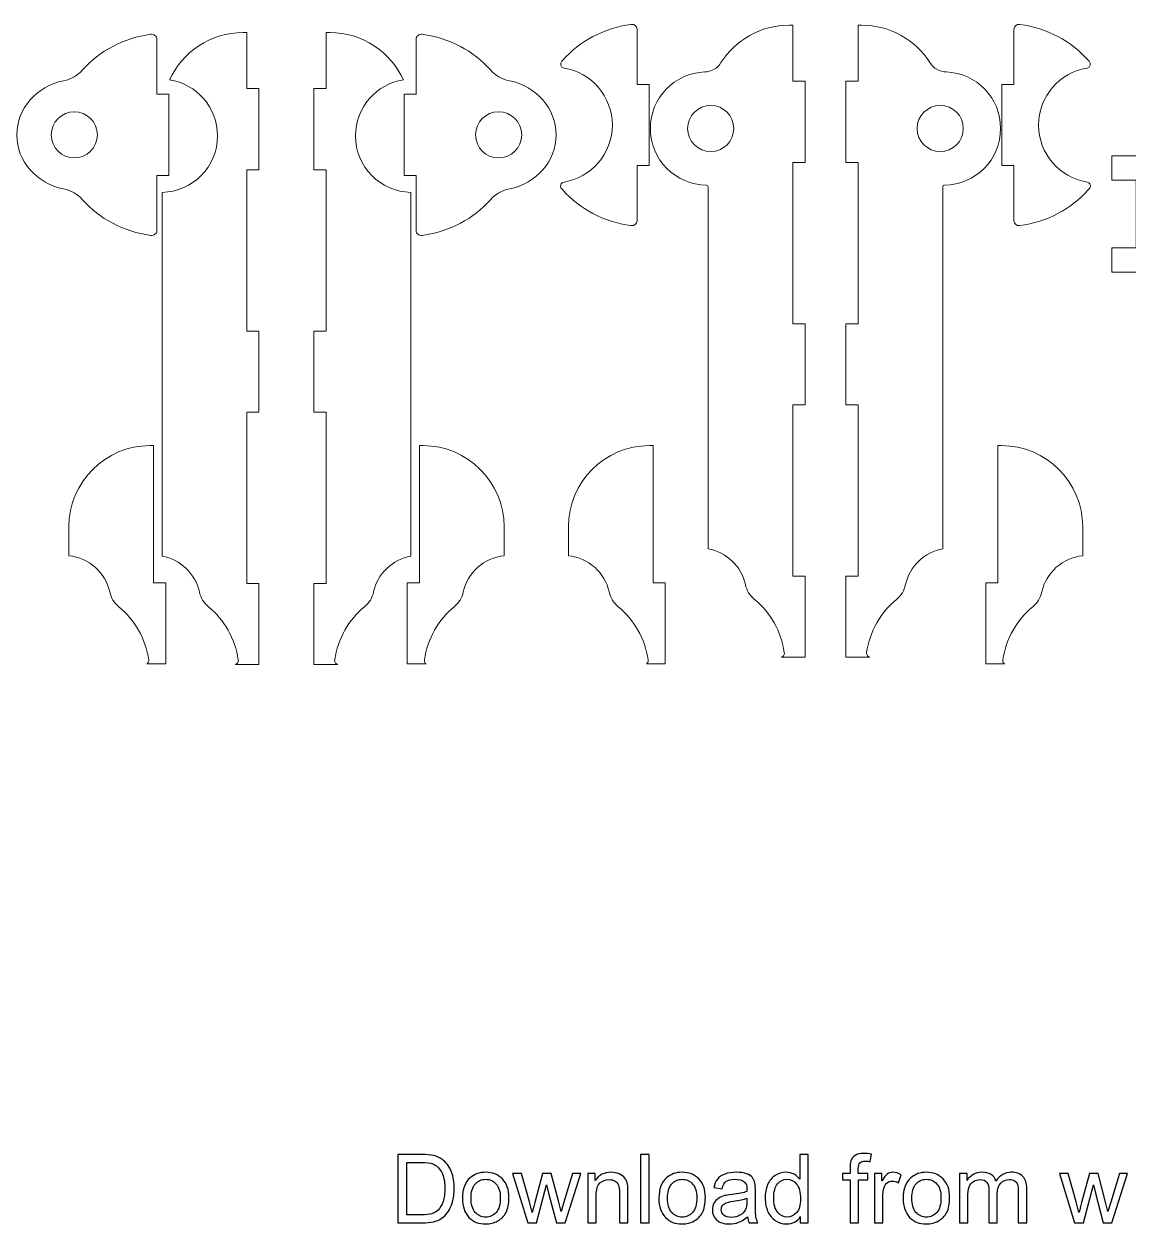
# Model space of a CAD drawing. Header units: inches. Extents: x 37.6 to 85.3, y -40.2 to -18.7.
# Drawn here: x 59.78 to 70.5, y -40.2 to -28.55 of the extents above; entities that cross this region are included whole.
import ezdxf

# ---------------------------------------------------------------- set-up
doc = ezdxf.new("R2010")
doc.units = ezdxf.units.IN
doc.header["$MEASUREMENT"] = 0
doc.layers.add('Layer 1', color=7, linetype='Continuous')

msp = doc.modelspace()

# ---------------------------------------------------------------- linework, layer by layer
at = {"layer": 'Layer 1', "color": 250, "lineweight": 9}
for centre in [(66.443, -29.561), (68.672, -29.561), (60.264, -29.623), (64.384, -29.623)]:
    msp.add_ellipse(centre, major_axis=(0, 0.224), ratio=1, dxfattribs=at)
for points, knots in [([(61.007, -30.599), (60.741, -30.563), (60.507, -30.436), (60.343, -30.252), (60.343, -30.252), (60.294, -30.197), (60.234, -30.163), (60.159, -30.148), (60.159, -30.148), (59.9, -30.094), (59.705, -29.879), (59.705, -29.623), (59.705, -29.623), (59.705, -29.367), (59.9, -29.151), (60.159, -29.097), (60.159, -29.097), (60.234, -29.082), (60.294, -29.048), (60.343, -28.993), (60.343, -28.993), (60.507, -28.809), (60.741, -28.682), (61.007, -28.646), (61.007, -28.646), (61.022, -28.644), (61.036, -28.648), (61.047, -28.657), (61.047, -28.657), (61.059, -28.666), (61.065, -28.679), (61.065, -28.693), (61.065, -28.693), (61.065, -28.693), (61.065, -29.229), (61.065, -29.229), (61.065, -29.229), (61.065, -29.229), (61.183, -29.229), (61.183, -29.229), (61.183, -29.229), (61.183, -29.229), (61.183, -30.016), (61.183, -30.016), (61.183, -30.016), (61.183, -30.016), (61.065, -30.016), (61.065, -30.016), (61.065, -30.016), (61.065, -30.016), (61.065, -30.552), (61.065, -30.552), (61.065, -30.552), (61.065, -30.567), (61.059, -30.579), (61.047, -30.588), (61.047, -30.588), (61.036, -30.598), (61.022, -30.601), (61.007, -30.599)], [0, 0, 0, 0, 0.0625, 0.0625, 0.0625, 0.0625, 0.125, 0.125, 0.125, 0.125, 0.1875, 0.1875, 0.1875, 0.1875, 0.25, 0.25, 0.25, 0.25, 0.3125, 0.3125, 0.3125, 0.3125, 0.375, 0.375, 0.375, 0.375, 0.4375, 0.4375, 0.4375, 0.4375, 0.5, 0.5, 0.5, 0.5, 0.5625, 0.5625, 0.5625, 0.5625, 0.625, 0.625, 0.625, 0.625, 0.6875, 0.6875, 0.6875, 0.6875, 0.75, 0.75, 0.75, 0.75, 0.8125, 0.8125, 0.8125, 0.8125, 0.875, 0.875, 0.875, 0.875, 1, 1, 1, 1]), ([(61.939, -29.173), (61.939, -29.173), (62.057, -29.173), (62.057, -29.173), (62.057, -29.173), (62.057, -29.173), (62.057, -29.961), (62.057, -29.961), (62.057, -29.961), (62.057, -29.961), (61.939, -29.961), (61.939, -29.961), (61.939, -29.961), (61.939, -29.961), (61.939, -31.529), (61.939, -31.529), (61.939, -31.529), (61.939, -31.529), (62.057, -31.529), (62.057, -31.529), (62.057, -31.529), (62.057, -31.529), (62.057, -32.316), (62.057, -32.316), (62.057, -32.316), (62.057, -32.316), (61.939, -32.316), (61.939, -32.316), (61.939, -32.316), (61.939, -32.316), (61.939, -33.977), (61.939, -33.977), (61.939, -33.977), (61.939, -33.977), (62.057, -33.977), (62.057, -33.977), (62.057, -33.977), (62.057, -33.977), (62.057, -34.764), (62.057, -34.764), (62.057, -34.764), (62.057, -34.764), (61.939, -34.764), (61.939, -34.764), (61.939, -34.764), (61.939, -34.764), (61.825, -34.764), (61.825, -34.764), (61.825, -34.764), (61.833, -34.763), (61.841, -34.758), (61.847, -34.751), (61.847, -34.751), (61.855, -34.742), (61.858, -34.731), (61.856, -34.72), (61.856, -34.72), (61.826, -34.512), (61.719, -34.33), (61.566, -34.203), (61.566, -34.203), (61.52, -34.164), (61.491, -34.118), (61.478, -34.06), (61.478, -34.06), (61.439, -33.883), (61.295, -33.745), (61.116, -33.713), (61.116, -33.713), (61.116, -33.713), (61.116, -30.181), (61.116, -30.181), (61.116, -30.181), (61.414, -30.175), (61.654, -29.931), (61.654, -29.632), (61.654, -29.632), (61.654, -29.357), (61.452, -29.129), (61.188, -29.089), (61.188, -29.089), (61.313, -28.818), (61.587, -28.629), (61.904, -28.629), (61.904, -28.629), (61.904, -28.629), (61.939, -28.629), (61.939, -28.629), (61.939, -28.629), (61.939, -28.629), (61.939, -29.173), (61.939, -29.173)], [0, 0, 0, 0, 0.041667, 0.041667, 0.041667, 0.041667, 0.083333, 0.083333, 0.083333, 0.083333, 0.125, 0.125, 0.125, 0.125, 0.166667, 0.166667, 0.166667, 0.166667, 0.208333, 0.208333, 0.208333, 0.208333, 0.25, 0.25, 0.25, 0.25, 0.291667, 0.291667, 0.291667, 0.291667, 0.333333, 0.333333, 0.333333, 0.333333, 0.375, 0.375, 0.375, 0.375, 0.416667, 0.416667, 0.416667, 0.416667, 0.458333, 0.458333, 0.458333, 0.458333, 0.5, 0.5, 0.5, 0.5, 0.541667, 0.541667, 0.541667, 0.541667, 0.583333, 0.583333, 0.583333, 0.583333, 0.625, 0.625, 0.625, 0.625, 0.666667, 0.666667, 0.666667, 0.666667, 0.708333, 0.708333, 0.708333, 0.708333, 0.75, 0.75, 0.75, 0.75, 0.791667, 0.791667, 0.791667, 0.791667, 0.833333, 0.833333, 0.833333, 0.833333, 0.875, 0.875, 0.875, 0.875, 0.916667, 0.916667, 0.916667, 0.916667, 1, 1, 1, 1]), ([(62.709, -29.173), (62.709, -29.173), (62.591, -29.173), (62.591, -29.173), (62.591, -29.173), (62.591, -29.173), (62.591, -29.961), (62.591, -29.961), (62.591, -29.961), (62.591, -29.961), (62.709, -29.961), (62.709, -29.961), (62.709, -29.961), (62.709, -29.961), (62.709, -31.529), (62.709, -31.529), (62.709, -31.529), (62.709, -31.529), (62.591, -31.529), (62.591, -31.529), (62.591, -31.529), (62.591, -31.529), (62.591, -32.316), (62.591, -32.316), (62.591, -32.316), (62.591, -32.316), (62.709, -32.316), (62.709, -32.316), (62.709, -32.316), (62.709, -32.316), (62.709, -33.977), (62.709, -33.977), (62.709, -33.977), (62.709, -33.977), (62.591, -33.977), (62.591, -33.977), (62.591, -33.977), (62.591, -33.977), (62.591, -34.764), (62.591, -34.764), (62.591, -34.764), (62.591, -34.764), (62.709, -34.764), (62.709, -34.764), (62.709, -34.764), (62.709, -34.764), (62.824, -34.764), (62.824, -34.764), (62.824, -34.764), (62.815, -34.763), (62.807, -34.758), (62.801, -34.751), (62.801, -34.751), (62.793, -34.742), (62.79, -34.731), (62.792, -34.72), (62.792, -34.72), (62.822, -34.512), (62.929, -34.33), (63.082, -34.203), (63.082, -34.203), (63.129, -34.164), (63.157, -34.118), (63.17, -34.06), (63.17, -34.06), (63.209, -33.883), (63.353, -33.745), (63.532, -33.713), (63.532, -33.713), (63.532, -33.713), (63.532, -30.181), (63.532, -30.181), (63.532, -30.181), (63.234, -30.175), (62.994, -29.931), (62.994, -29.632), (62.994, -29.632), (62.994, -29.357), (63.196, -29.129), (63.46, -29.089), (63.46, -29.089), (63.335, -28.818), (63.061, -28.629), (62.745, -28.629), (62.745, -28.629), (62.745, -28.629), (62.709, -28.629), (62.709, -28.629), (62.709, -28.629), (62.709, -28.629), (62.709, -29.173), (62.709, -29.173)], [0, 0, 0, 0, 0.041667, 0.041667, 0.041667, 0.041667, 0.083333, 0.083333, 0.083333, 0.083333, 0.125, 0.125, 0.125, 0.125, 0.166667, 0.166667, 0.166667, 0.166667, 0.208333, 0.208333, 0.208333, 0.208333, 0.25, 0.25, 0.25, 0.25, 0.291667, 0.291667, 0.291667, 0.291667, 0.333333, 0.333333, 0.333333, 0.333333, 0.375, 0.375, 0.375, 0.375, 0.416667, 0.416667, 0.416667, 0.416667, 0.458333, 0.458333, 0.458333, 0.458333, 0.5, 0.5, 0.5, 0.5, 0.541667, 0.541667, 0.541667, 0.541667, 0.583333, 0.583333, 0.583333, 0.583333, 0.625, 0.625, 0.625, 0.625, 0.666667, 0.666667, 0.666667, 0.666667, 0.708333, 0.708333, 0.708333, 0.708333, 0.75, 0.75, 0.75, 0.75, 0.791667, 0.791667, 0.791667, 0.791667, 0.833333, 0.833333, 0.833333, 0.833333, 0.875, 0.875, 0.875, 0.875, 0.916667, 0.916667, 0.916667, 0.916667, 1, 1, 1, 1]), ([(63.642, -30.599), (63.908, -30.563), (64.142, -30.436), (64.305, -30.252), (64.305, -30.252), (64.354, -30.197), (64.414, -30.163), (64.489, -30.148), (64.489, -30.148), (64.748, -30.094), (64.943, -29.879), (64.943, -29.623), (64.943, -29.623), (64.943, -29.367), (64.748, -29.151), (64.489, -29.097), (64.489, -29.097), (64.414, -29.082), (64.354, -29.048), (64.305, -28.993), (64.305, -28.993), (64.142, -28.809), (63.908, -28.682), (63.642, -28.646), (63.642, -28.646), (63.626, -28.644), (63.612, -28.648), (63.601, -28.657), (63.601, -28.657), (63.589, -28.666), (63.583, -28.679), (63.583, -28.693), (63.583, -28.693), (63.583, -28.693), (63.583, -29.229), (63.583, -29.229), (63.583, -29.229), (63.583, -29.229), (63.465, -29.229), (63.465, -29.229), (63.465, -29.229), (63.465, -29.229), (63.465, -30.016), (63.465, -30.016), (63.465, -30.016), (63.465, -30.016), (63.583, -30.016), (63.583, -30.016), (63.583, -30.016), (63.583, -30.016), (63.583, -30.552), (63.583, -30.552), (63.583, -30.552), (63.583, -30.567), (63.589, -30.579), (63.601, -30.588), (63.601, -30.588), (63.612, -30.598), (63.626, -30.601), (63.642, -30.599)], [0, 0, 0, 0, 0.0625, 0.0625, 0.0625, 0.0625, 0.125, 0.125, 0.125, 0.125, 0.1875, 0.1875, 0.1875, 0.1875, 0.25, 0.25, 0.25, 0.25, 0.3125, 0.3125, 0.3125, 0.3125, 0.375, 0.375, 0.375, 0.375, 0.4375, 0.4375, 0.4375, 0.4375, 0.5, 0.5, 0.5, 0.5, 0.5625, 0.5625, 0.5625, 0.5625, 0.625, 0.625, 0.625, 0.625, 0.6875, 0.6875, 0.6875, 0.6875, 0.75, 0.75, 0.75, 0.75, 0.8125, 0.8125, 0.8125, 0.8125, 0.875, 0.875, 0.875, 0.875, 1, 1, 1, 1]), ([(65.67, -30.504), (65.404, -30.468), (65.17, -30.341), (65.006, -30.157), (65.006, -30.157), (64.994, -30.144), (64.979, -30.132), (64.988, -30.107), (64.988, -30.107), (64.992, -30.093), (65.004, -30.083), (65.019, -30.081), (65.019, -30.081), (65.285, -30.037), (65.488, -29.806), (65.488, -29.528), (65.488, -29.528), (65.488, -29.249), (65.285, -29.018), (65.019, -28.975), (65.019, -28.975), (64.987, -28.969), (64.975, -28.931), (64.997, -28.908), (64.997, -28.908), (65, -28.905), (65.003, -28.901), (65.006, -28.898), (65.006, -28.898), (65.17, -28.714), (65.404, -28.587), (65.67, -28.551), (65.67, -28.551), (65.7, -28.547), (65.729, -28.568), (65.729, -28.598), (65.729, -28.598), (65.729, -28.598), (65.729, -29.134), (65.729, -29.134), (65.729, -29.134), (65.729, -29.134), (65.847, -29.134), (65.847, -29.134), (65.847, -29.134), (65.847, -29.134), (65.847, -29.921), (65.847, -29.921), (65.847, -29.921), (65.847, -29.921), (65.729, -29.921), (65.729, -29.921), (65.729, -29.921), (65.729, -29.921), (65.729, -30.457), (65.729, -30.457), (65.729, -30.457), (65.729, -30.487), (65.7, -30.508), (65.67, -30.504)], [0, 0, 0, 0, 0.0625, 0.0625, 0.0625, 0.0625, 0.125, 0.125, 0.125, 0.125, 0.1875, 0.1875, 0.1875, 0.1875, 0.25, 0.25, 0.25, 0.25, 0.3125, 0.3125, 0.3125, 0.3125, 0.375, 0.375, 0.375, 0.375, 0.4375, 0.4375, 0.4375, 0.4375, 0.5, 0.5, 0.5, 0.5, 0.5625, 0.5625, 0.5625, 0.5625, 0.625, 0.625, 0.625, 0.625, 0.6875, 0.6875, 0.6875, 0.6875, 0.75, 0.75, 0.75, 0.75, 0.8125, 0.8125, 0.8125, 0.8125, 0.875, 0.875, 0.875, 0.875, 1, 1, 1, 1]), ([(67.241, -29.103), (67.241, -29.103), (67.359, -29.103), (67.359, -29.103), (67.359, -29.103), (67.359, -29.103), (67.359, -29.89), (67.359, -29.89), (67.359, -29.89), (67.359, -29.89), (67.241, -29.89), (67.241, -29.89), (67.241, -29.89), (67.241, -29.89), (67.241, -31.458), (67.241, -31.458), (67.241, -31.458), (67.241, -31.458), (67.359, -31.458), (67.359, -31.458), (67.359, -31.458), (67.359, -31.458), (67.359, -32.245), (67.359, -32.245), (67.359, -32.245), (67.359, -32.245), (67.241, -32.245), (67.241, -32.245), (67.241, -32.245), (67.241, -32.245), (67.241, -33.906), (67.241, -33.906), (67.241, -33.906), (67.241, -33.906), (67.359, -33.906), (67.359, -33.906), (67.359, -33.906), (67.359, -33.906), (67.359, -34.694), (67.359, -34.694), (67.359, -34.694), (67.359, -34.694), (67.241, -34.694), (67.241, -34.694), (67.241, -34.694), (67.241, -34.694), (67.127, -34.694), (67.127, -34.694), (67.127, -34.694), (67.135, -34.692), (67.143, -34.687), (67.149, -34.68), (67.149, -34.68), (67.157, -34.671), (67.16, -34.661), (67.158, -34.649), (67.158, -34.649), (67.128, -34.442), (67.022, -34.259), (66.868, -34.132), (66.868, -34.132), (66.822, -34.094), (66.793, -34.047), (66.78, -33.989), (66.78, -33.989), (66.741, -33.812), (66.597, -33.674), (66.418, -33.642), (66.418, -33.642), (66.418, -33.642), (66.418, -30.126), (66.418, -30.126), (66.418, -30.126), (66.418, -30.117), (66.411, -30.11), (66.403, -30.11), (66.403, -30.11), (66.101, -30.108), (65.857, -29.863), (65.857, -29.561), (65.857, -29.561), (65.857, -29.264), (66.092, -29.023), (66.385, -29.012), (66.385, -29.012), (66.451, -29.009), (66.507, -28.977), (66.543, -28.922), (66.543, -28.922), (66.683, -28.703), (66.928, -28.558), (67.206, -28.558), (67.206, -28.558), (67.206, -28.558), (67.241, -28.558), (67.241, -28.558), (67.241, -28.558), (67.241, -28.558), (67.241, -29.103), (67.241, -29.103)], [0, 0, 0, 0, 0.038462, 0.038462, 0.038462, 0.038462, 0.076923, 0.076923, 0.076923, 0.076923, 0.115385, 0.115385, 0.115385, 0.115385, 0.153846, 0.153846, 0.153846, 0.153846, 0.192308, 0.192308, 0.192308, 0.192308, 0.230769, 0.230769, 0.230769, 0.230769, 0.269231, 0.269231, 0.269231, 0.269231, 0.307692, 0.307692, 0.307692, 0.307692, 0.346154, 0.346154, 0.346154, 0.346154, 0.384615, 0.384615, 0.384615, 0.384615, 0.423077, 0.423077, 0.423077, 0.423077, 0.461538, 0.461538, 0.461538, 0.461538, 0.5, 0.5, 0.5, 0.5, 0.538462, 0.538462, 0.538462, 0.538462, 0.576923, 0.576923, 0.576923, 0.576923, 0.615385, 0.615385, 0.615385, 0.615385, 0.653846, 0.653846, 0.653846, 0.653846, 0.692308, 0.692308, 0.692308, 0.692308, 0.730769, 0.730769, 0.730769, 0.730769, 0.769231, 0.769231, 0.769231, 0.769231, 0.807692, 0.807692, 0.807692, 0.807692, 0.846154, 0.846154, 0.846154, 0.846154, 0.884615, 0.884615, 0.884615, 0.884615, 0.923077, 0.923077, 0.923077, 0.923077, 1, 1, 1, 1]), ([(67.874, -29.103), (67.874, -29.103), (67.756, -29.103), (67.756, -29.103), (67.756, -29.103), (67.756, -29.103), (67.756, -29.89), (67.756, -29.89), (67.756, -29.89), (67.756, -29.89), (67.874, -29.89), (67.874, -29.89), (67.874, -29.89), (67.874, -29.89), (67.874, -31.458), (67.874, -31.458), (67.874, -31.458), (67.874, -31.458), (67.756, -31.458), (67.756, -31.458), (67.756, -31.458), (67.756, -31.458), (67.756, -32.245), (67.756, -32.245), (67.756, -32.245), (67.756, -32.245), (67.874, -32.245), (67.874, -32.245), (67.874, -32.245), (67.874, -32.245), (67.874, -33.906), (67.874, -33.906), (67.874, -33.906), (67.874, -33.906), (67.756, -33.906), (67.756, -33.906), (67.756, -33.906), (67.756, -33.906), (67.756, -34.694), (67.756, -34.694), (67.756, -34.694), (67.756, -34.694), (67.874, -34.694), (67.874, -34.694), (67.874, -34.694), (67.874, -34.694), (67.989, -34.694), (67.989, -34.694), (67.989, -34.694), (67.98, -34.692), (67.972, -34.687), (67.966, -34.68), (67.966, -34.68), (67.959, -34.671), (67.955, -34.661), (67.957, -34.649), (67.957, -34.649), (67.987, -34.442), (68.094, -34.259), (68.248, -34.132), (68.248, -34.132), (68.294, -34.094), (68.322, -34.047), (68.335, -33.989), (68.335, -33.989), (68.374, -33.812), (68.518, -33.674), (68.697, -33.642), (68.697, -33.642), (68.697, -33.642), (68.697, -30.126), (68.697, -30.126), (68.697, -30.126), (68.697, -30.117), (68.704, -30.11), (68.713, -30.11), (68.713, -30.11), (69.014, -30.108), (69.258, -29.863), (69.258, -29.561), (69.258, -29.561), (69.258, -29.264), (69.024, -29.023), (68.73, -29.012), (68.73, -29.012), (68.664, -29.009), (68.608, -28.977), (68.572, -28.922), (68.572, -28.922), (68.432, -28.703), (68.187, -28.558), (67.91, -28.558), (67.91, -28.558), (67.91, -28.558), (67.874, -28.558), (67.874, -28.558), (67.874, -28.558), (67.874, -28.558), (67.874, -29.103), (67.874, -29.103)], [0, 0, 0, 0, 0.038462, 0.038462, 0.038462, 0.038462, 0.076923, 0.076923, 0.076923, 0.076923, 0.115385, 0.115385, 0.115385, 0.115385, 0.153846, 0.153846, 0.153846, 0.153846, 0.192308, 0.192308, 0.192308, 0.192308, 0.230769, 0.230769, 0.230769, 0.230769, 0.269231, 0.269231, 0.269231, 0.269231, 0.307692, 0.307692, 0.307692, 0.307692, 0.346154, 0.346154, 0.346154, 0.346154, 0.384615, 0.384615, 0.384615, 0.384615, 0.423077, 0.423077, 0.423077, 0.423077, 0.461538, 0.461538, 0.461538, 0.461538, 0.5, 0.5, 0.5, 0.5, 0.538462, 0.538462, 0.538462, 0.538462, 0.576923, 0.576923, 0.576923, 0.576923, 0.615385, 0.615385, 0.615385, 0.615385, 0.653846, 0.653846, 0.653846, 0.653846, 0.692308, 0.692308, 0.692308, 0.692308, 0.730769, 0.730769, 0.730769, 0.730769, 0.769231, 0.769231, 0.769231, 0.769231, 0.807692, 0.807692, 0.807692, 0.807692, 0.846154, 0.846154, 0.846154, 0.846154, 0.884615, 0.884615, 0.884615, 0.884615, 0.923077, 0.923077, 0.923077, 0.923077, 1, 1, 1, 1]), ([(69.445, -30.504), (69.711, -30.468), (69.945, -30.341), (70.109, -30.157), (70.109, -30.157), (70.121, -30.144), (70.136, -30.132), (70.128, -30.107), (70.128, -30.107), (70.123, -30.093), (70.112, -30.083), (70.097, -30.081), (70.097, -30.081), (69.83, -30.037), (69.627, -29.806), (69.627, -29.528), (69.627, -29.528), (69.627, -29.249), (69.83, -29.018), (70.097, -28.975), (70.097, -28.975), (70.128, -28.969), (70.141, -28.931), (70.119, -28.908), (70.119, -28.908), (70.115, -28.905), (70.112, -28.901), (70.109, -28.898), (70.109, -28.898), (69.945, -28.714), (69.711, -28.587), (69.445, -28.551), (69.445, -28.551), (69.415, -28.547), (69.387, -28.568), (69.387, -28.598), (69.387, -28.598), (69.387, -28.598), (69.387, -29.134), (69.387, -29.134), (69.387, -29.134), (69.387, -29.134), (69.269, -29.134), (69.269, -29.134), (69.269, -29.134), (69.269, -29.134), (69.269, -29.921), (69.269, -29.921), (69.269, -29.921), (69.269, -29.921), (69.387, -29.921), (69.387, -29.921), (69.387, -29.921), (69.387, -29.921), (69.387, -30.457), (69.387, -30.457), (69.387, -30.457), (69.387, -30.487), (69.415, -30.508), (69.445, -30.504)], [0, 0, 0, 0, 0.0625, 0.0625, 0.0625, 0.0625, 0.125, 0.125, 0.125, 0.125, 0.1875, 0.1875, 0.1875, 0.1875, 0.25, 0.25, 0.25, 0.25, 0.3125, 0.3125, 0.3125, 0.3125, 0.375, 0.375, 0.375, 0.375, 0.4375, 0.4375, 0.4375, 0.4375, 0.5, 0.5, 0.5, 0.5, 0.5625, 0.5625, 0.5625, 0.5625, 0.625, 0.625, 0.625, 0.625, 0.6875, 0.6875, 0.6875, 0.6875, 0.75, 0.75, 0.75, 0.75, 0.8125, 0.8125, 0.8125, 0.8125, 0.875, 0.875, 0.875, 0.875, 1, 1, 1, 1]), ([(70.337, -30.955), (70.337, -30.955), (71.027, -30.955), (71.027, -30.955), (71.027, -30.955), (71.338, -30.955), (71.593, -30.701), (71.593, -30.39), (71.593, -30.39), (71.593, -30.39), (71.593, -30.39), (71.593, -30.39), (71.593, -30.39), (71.593, -30.079), (71.338, -29.825), (71.027, -29.825), (71.027, -29.825), (71.027, -29.825), (70.337, -29.825), (70.337, -29.825), (70.337, -29.825), (70.337, -29.825), (70.337, -30.061), (70.337, -30.061), (70.337, -30.061), (70.337, -30.061), (70.574, -30.061), (70.574, -30.061), (70.574, -30.061), (70.574, -30.061), (70.574, -30.719), (70.574, -30.719), (70.574, -30.719), (70.574, -30.719), (70.337, -30.719), (70.337, -30.719), (70.337, -30.719), (70.337, -30.719), (70.337, -30.955), (70.337, -30.955)], [0, 0, 0, 0, 0.090909, 0.090909, 0.090909, 0.090909, 0.181818, 0.181818, 0.181818, 0.181818, 0.272727, 0.272727, 0.272727, 0.272727, 0.363636, 0.363636, 0.363636, 0.363636, 0.454545, 0.454545, 0.454545, 0.454545, 0.545455, 0.545455, 0.545455, 0.545455, 0.636364, 0.636364, 0.636364, 0.636364, 0.727273, 0.727273, 0.727273, 0.727273, 0.818182, 0.818182, 0.818182, 0.818182, 1, 1, 1, 1]), ([(61.034, -33.971), (61.034, -33.971), (61.152, -33.971), (61.152, -33.971), (61.152, -33.971), (61.152, -33.971), (61.152, -34.758), (61.152, -34.758), (61.152, -34.758), (61.152, -34.758), (61.034, -34.758), (61.034, -34.758), (61.034, -34.758), (61.034, -34.758), (60.969, -34.758), (60.969, -34.758), (60.969, -34.758), (60.972, -34.756), (60.974, -34.754), (60.976, -34.751), (60.976, -34.751), (60.984, -34.742), (60.987, -34.731), (60.986, -34.72), (60.986, -34.72), (60.956, -34.513), (60.849, -34.33), (60.695, -34.203), (60.695, -34.203), (60.649, -34.165), (60.621, -34.118), (60.608, -34.06), (60.608, -34.06), (60.566, -33.872), (60.406, -33.727), (60.211, -33.709), (60.211, -33.709), (60.211, -33.709), (60.211, -33.426), (60.211, -33.426), (60.211, -33.426), (60.211, -32.993), (60.565, -32.639), (60.998, -32.639), (60.998, -32.639), (60.998, -32.639), (61.034, -32.639), (61.034, -32.639), (61.034, -32.639), (61.034, -32.639), (61.034, -33.971), (61.034, -33.971)], [0, 0, 0, 0, 0.071429, 0.071429, 0.071429, 0.071429, 0.142857, 0.142857, 0.142857, 0.142857, 0.214286, 0.214286, 0.214286, 0.214286, 0.285714, 0.285714, 0.285714, 0.285714, 0.357143, 0.357143, 0.357143, 0.357143, 0.428571, 0.428571, 0.428571, 0.428571, 0.5, 0.5, 0.5, 0.5, 0.571429, 0.571429, 0.571429, 0.571429, 0.642857, 0.642857, 0.642857, 0.642857, 0.714286, 0.714286, 0.714286, 0.714286, 0.785714, 0.785714, 0.785714, 0.785714, 0.857143, 0.857143, 0.857143, 0.857143, 1, 1, 1, 1]), ([(63.614, -33.971), (63.614, -33.971), (63.496, -33.971), (63.496, -33.971), (63.496, -33.971), (63.496, -33.971), (63.496, -34.758), (63.496, -34.758), (63.496, -34.758), (63.496, -34.758), (63.614, -34.758), (63.614, -34.758), (63.614, -34.758), (63.614, -34.758), (63.679, -34.758), (63.679, -34.758), (63.679, -34.758), (63.676, -34.756), (63.674, -34.754), (63.672, -34.751), (63.672, -34.751), (63.664, -34.742), (63.661, -34.731), (63.663, -34.72), (63.663, -34.72), (63.693, -34.513), (63.799, -34.33), (63.953, -34.203), (63.953, -34.203), (63.999, -34.165), (64.028, -34.118), (64.041, -34.06), (64.041, -34.06), (64.082, -33.872), (64.242, -33.727), (64.437, -33.709), (64.437, -33.709), (64.437, -33.709), (64.437, -33.426), (64.437, -33.426), (64.437, -33.426), (64.437, -32.993), (64.083, -32.639), (63.65, -32.639), (63.65, -32.639), (63.65, -32.639), (63.614, -32.639), (63.614, -32.639), (63.614, -32.639), (63.614, -32.639), (63.614, -33.971), (63.614, -33.971)], [0, 0, 0, 0, 0.071429, 0.071429, 0.071429, 0.071429, 0.142857, 0.142857, 0.142857, 0.142857, 0.214286, 0.214286, 0.214286, 0.214286, 0.285714, 0.285714, 0.285714, 0.285714, 0.357143, 0.357143, 0.357143, 0.357143, 0.428571, 0.428571, 0.428571, 0.428571, 0.5, 0.5, 0.5, 0.5, 0.571429, 0.571429, 0.571429, 0.571429, 0.642857, 0.642857, 0.642857, 0.642857, 0.714286, 0.714286, 0.714286, 0.714286, 0.785714, 0.785714, 0.785714, 0.785714, 0.857143, 0.857143, 0.857143, 0.857143, 1, 1, 1, 1]), ([(65.884, -33.971), (65.884, -33.971), (66.002, -33.971), (66.002, -33.971), (66.002, -33.971), (66.002, -33.971), (66.002, -34.758), (66.002, -34.758), (66.002, -34.758), (66.002, -34.758), (65.884, -34.758), (65.884, -34.758), (65.884, -34.758), (65.884, -34.758), (65.819, -34.758), (65.819, -34.758), (65.819, -34.758), (65.822, -34.756), (65.824, -34.754), (65.826, -34.751), (65.826, -34.751), (65.834, -34.742), (65.837, -34.731), (65.836, -34.72), (65.836, -34.72), (65.806, -34.513), (65.699, -34.33), (65.545, -34.203), (65.545, -34.203), (65.499, -34.165), (65.471, -34.118), (65.458, -34.06), (65.458, -34.06), (65.416, -33.872), (65.256, -33.727), (65.061, -33.709), (65.061, -33.709), (65.061, -33.709), (65.061, -33.426), (65.061, -33.426), (65.061, -33.426), (65.061, -32.993), (65.415, -32.639), (65.848, -32.639), (65.848, -32.639), (65.848, -32.639), (65.884, -32.639), (65.884, -32.639), (65.884, -32.639), (65.884, -32.639), (65.884, -33.971), (65.884, -33.971)], [0, 0, 0, 0, 0.071429, 0.071429, 0.071429, 0.071429, 0.142857, 0.142857, 0.142857, 0.142857, 0.214286, 0.214286, 0.214286, 0.214286, 0.285714, 0.285714, 0.285714, 0.285714, 0.357143, 0.357143, 0.357143, 0.357143, 0.428571, 0.428571, 0.428571, 0.428571, 0.5, 0.5, 0.5, 0.5, 0.571429, 0.571429, 0.571429, 0.571429, 0.642857, 0.642857, 0.642857, 0.642857, 0.714286, 0.714286, 0.714286, 0.714286, 0.785714, 0.785714, 0.785714, 0.785714, 0.857143, 0.857143, 0.857143, 0.857143, 1, 1, 1, 1]), ([(69.232, -33.971), (69.232, -33.971), (69.114, -33.971), (69.114, -33.971), (69.114, -33.971), (69.114, -33.971), (69.114, -34.758), (69.114, -34.758), (69.114, -34.758), (69.114, -34.758), (69.232, -34.758), (69.232, -34.758), (69.232, -34.758), (69.232, -34.758), (69.296, -34.758), (69.296, -34.758), (69.296, -34.758), (69.294, -34.756), (69.291, -34.754), (69.289, -34.751), (69.289, -34.751), (69.281, -34.742), (69.278, -34.731), (69.28, -34.72), (69.28, -34.72), (69.31, -34.513), (69.417, -34.33), (69.57, -34.203), (69.57, -34.203), (69.617, -34.165), (69.645, -34.118), (69.658, -34.06), (69.658, -34.06), (69.7, -33.872), (69.86, -33.727), (70.055, -33.709), (70.055, -33.709), (70.055, -33.709), (70.055, -33.426), (70.055, -33.426), (70.055, -33.426), (70.055, -32.993), (69.7, -32.639), (69.267, -32.639), (69.267, -32.639), (69.267, -32.639), (69.232, -32.639), (69.232, -32.639), (69.232, -32.639), (69.232, -32.639), (69.232, -33.971), (69.232, -33.971)], [0, 0, 0, 0, 0.071429, 0.071429, 0.071429, 0.071429, 0.142857, 0.142857, 0.142857, 0.142857, 0.214286, 0.214286, 0.214286, 0.214286, 0.285714, 0.285714, 0.285714, 0.285714, 0.357143, 0.357143, 0.357143, 0.357143, 0.428571, 0.428571, 0.428571, 0.428571, 0.5, 0.5, 0.5, 0.5, 0.571429, 0.571429, 0.571429, 0.571429, 0.642857, 0.642857, 0.642857, 0.642857, 0.714286, 0.714286, 0.714286, 0.714286, 0.785714, 0.785714, 0.785714, 0.785714, 0.857143, 0.857143, 0.857143, 0.857143, 1, 1, 1, 1])]:
    msp.add_open_spline(points, degree=3, knots=knots, dxfattribs=at)
at = {"layer": 'Layer 1', "color": 250}
for points, knots in [([(63.404, -40.185), (63.404, -40.185), (63.404, -39.521), (63.404, -39.521), (63.404, -39.521), (63.404, -39.521), (63.633, -39.521), (63.633, -39.521), (63.633, -39.521), (63.684, -39.521), (63.724, -39.524), (63.751, -39.53), (63.751, -39.53), (63.789, -39.539), (63.821, -39.555), (63.848, -39.578), (63.848, -39.578), (63.883, -39.608), (63.909, -39.645), (63.927, -39.691), (63.927, -39.691), (63.944, -39.737), (63.953, -39.79), (63.953, -39.849), (63.953, -39.849), (63.953, -39.9), (63.947, -39.944), (63.935, -39.983), (63.935, -39.983), (63.923, -40.022), (63.908, -40.055), (63.89, -40.08), (63.89, -40.08), (63.871, -40.106), (63.851, -40.126), (63.829, -40.14), (63.829, -40.14), (63.808, -40.155), (63.781, -40.166), (63.75, -40.174), (63.75, -40.174), (63.719, -40.181), (63.684, -40.185), (63.643, -40.185), (63.643, -40.185), (63.643, -40.185), (63.404, -40.185), (63.404, -40.185)], [0, 0, 0, 0, 0.076923, 0.076923, 0.076923, 0.076923, 0.153846, 0.153846, 0.153846, 0.153846, 0.230769, 0.230769, 0.230769, 0.230769, 0.307692, 0.307692, 0.307692, 0.307692, 0.384615, 0.384615, 0.384615, 0.384615, 0.461538, 0.461538, 0.461538, 0.461538, 0.538462, 0.538462, 0.538462, 0.538462, 0.615385, 0.615385, 0.615385, 0.615385, 0.692308, 0.692308, 0.692308, 0.692308, 0.769231, 0.769231, 0.769231, 0.769231, 0.846154, 0.846154, 0.846154, 0.846154, 1, 1, 1, 1]), ([(63.492, -40.107), (63.492, -40.107), (63.633, -40.107), (63.633, -40.107), (63.633, -40.107), (63.677, -40.107), (63.712, -40.103), (63.736, -40.095), (63.736, -40.095), (63.761, -40.087), (63.781, -40.075), (63.796, -40.06), (63.796, -40.06), (63.817, -40.04), (63.833, -40.011), (63.844, -39.976), (63.844, -39.976), (63.856, -39.941), (63.862, -39.898), (63.862, -39.848), (63.862, -39.848), (63.862, -39.778), (63.85, -39.725), (63.828, -39.688), (63.828, -39.688), (63.805, -39.65), (63.777, -39.625), (63.745, -39.612), (63.745, -39.612), (63.721, -39.603), (63.683, -39.599), (63.631, -39.599), (63.631, -39.599), (63.631, -39.599), (63.492, -39.599), (63.492, -39.599), (63.492, -39.599), (63.492, -39.599), (63.492, -40.107), (63.492, -40.107)], [0, 0, 0, 0, 0.090909, 0.090909, 0.090909, 0.090909, 0.181818, 0.181818, 0.181818, 0.181818, 0.272727, 0.272727, 0.272727, 0.272727, 0.363636, 0.363636, 0.363636, 0.363636, 0.454545, 0.454545, 0.454545, 0.454545, 0.545455, 0.545455, 0.545455, 0.545455, 0.636364, 0.636364, 0.636364, 0.636364, 0.727273, 0.727273, 0.727273, 0.727273, 0.818182, 0.818182, 0.818182, 0.818182, 1, 1, 1, 1]), ([(65.763, -40.185), (65.763, -40.185), (65.763, -39.521), (65.763, -39.521), (65.763, -39.521), (65.763, -39.521), (65.845, -39.521), (65.845, -39.521), (65.845, -39.521), (65.845, -39.521), (65.845, -40.185), (65.845, -40.185), (65.845, -40.185), (65.845, -40.185), (65.763, -40.185), (65.763, -40.185)], [0, 0, 0, 0, 0.2, 0.2, 0.2, 0.2, 0.4, 0.4, 0.4, 0.4, 0.6, 0.6, 0.6, 0.6, 1, 1, 1, 1]), ([(67.313, -40.185), (67.313, -40.185), (67.313, -40.124), (67.313, -40.124), (67.313, -40.124), (67.283, -40.171), (67.238, -40.195), (67.179, -40.195), (67.179, -40.195), (67.141, -40.195), (67.105, -40.185), (67.073, -40.164), (67.073, -40.164), (67.041, -40.142), (67.016, -40.113), (66.998, -40.075), (66.998, -40.075), (66.981, -40.037), (66.972, -39.994), (66.972, -39.945), (66.972, -39.945), (66.972, -39.897), (66.98, -39.853), (66.996, -39.814), (66.996, -39.814), (67.012, -39.775), (67.036, -39.745), (67.068, -39.725), (67.068, -39.725), (67.1, -39.704), (67.136, -39.693), (67.175, -39.693), (67.175, -39.693), (67.204, -39.693), (67.23, -39.7), (67.253, -39.712), (67.253, -39.712), (67.275, -39.724), (67.294, -39.74), (67.308, -39.76), (67.308, -39.76), (67.308, -39.76), (67.308, -39.521), (67.308, -39.521), (67.308, -39.521), (67.308, -39.521), (67.389, -39.521), (67.389, -39.521), (67.389, -39.521), (67.389, -39.521), (67.389, -40.185), (67.389, -40.185), (67.389, -40.185), (67.389, -40.185), (67.313, -40.185), (67.313, -40.185)], [0, 0, 0, 0, 0.066667, 0.066667, 0.066667, 0.066667, 0.133333, 0.133333, 0.133333, 0.133333, 0.2, 0.2, 0.2, 0.2, 0.266667, 0.266667, 0.266667, 0.266667, 0.333333, 0.333333, 0.333333, 0.333333, 0.4, 0.4, 0.4, 0.4, 0.466667, 0.466667, 0.466667, 0.466667, 0.533333, 0.533333, 0.533333, 0.533333, 0.6, 0.6, 0.6, 0.6, 0.666667, 0.666667, 0.666667, 0.666667, 0.733333, 0.733333, 0.733333, 0.733333, 0.8, 0.8, 0.8, 0.8, 0.866667, 0.866667, 0.866667, 0.866667, 1, 1, 1, 1]), ([(67.796, -40.185), (67.796, -40.185), (67.796, -39.767), (67.796, -39.767), (67.796, -39.767), (67.796, -39.767), (67.723, -39.767), (67.723, -39.767), (67.723, -39.767), (67.723, -39.767), (67.723, -39.704), (67.723, -39.704), (67.723, -39.704), (67.723, -39.704), (67.796, -39.704), (67.796, -39.704), (67.796, -39.704), (67.796, -39.704), (67.796, -39.653), (67.796, -39.653), (67.796, -39.653), (67.796, -39.62), (67.798, -39.596), (67.804, -39.581), (67.804, -39.581), (67.812, -39.56), (67.826, -39.543), (67.845, -39.529), (67.845, -39.529), (67.865, -39.516), (67.893, -39.51), (67.928, -39.51), (67.928, -39.51), (67.951, -39.51), (67.977, -39.513), (68.004, -39.518), (68.004, -39.518), (68.004, -39.518), (67.992, -39.589), (67.992, -39.589), (67.992, -39.589), (67.975, -39.586), (67.959, -39.585), (67.944, -39.585), (67.944, -39.585), (67.919, -39.585), (67.902, -39.59), (67.892, -39.601), (67.892, -39.601), (67.881, -39.611), (67.876, -39.631), (67.876, -39.66), (67.876, -39.66), (67.876, -39.66), (67.876, -39.704), (67.876, -39.704), (67.876, -39.704), (67.876, -39.704), (67.97, -39.704), (67.97, -39.704), (67.97, -39.704), (67.97, -39.704), (67.97, -39.767), (67.97, -39.767), (67.97, -39.767), (67.97, -39.767), (67.877, -39.767), (67.877, -39.767), (67.877, -39.767), (67.877, -39.767), (67.877, -40.185), (67.877, -40.185), (67.877, -40.185), (67.877, -40.185), (67.796, -40.185), (67.796, -40.185)], [0, 0, 0, 0, 0.05, 0.05, 0.05, 0.05, 0.1, 0.1, 0.1, 0.1, 0.15, 0.15, 0.15, 0.15, 0.2, 0.2, 0.2, 0.2, 0.25, 0.25, 0.25, 0.25, 0.3, 0.3, 0.3, 0.3, 0.35, 0.35, 0.35, 0.35, 0.4, 0.4, 0.4, 0.4, 0.45, 0.45, 0.45, 0.45, 0.5, 0.5, 0.5, 0.5, 0.55, 0.55, 0.55, 0.55, 0.6, 0.6, 0.6, 0.6, 0.65, 0.65, 0.65, 0.65, 0.7, 0.7, 0.7, 0.7, 0.75, 0.75, 0.75, 0.75, 0.8, 0.8, 0.8, 0.8, 0.85, 0.85, 0.85, 0.85, 0.9, 0.9, 0.9, 0.9, 1, 1, 1, 1]), ([(64.033, -39.944), (64.033, -39.855), (64.057, -39.79), (64.107, -39.747), (64.107, -39.747), (64.148, -39.711), (64.199, -39.693), (64.258, -39.693), (64.258, -39.693), (64.324, -39.693), (64.379, -39.715), (64.421, -39.758), (64.421, -39.758), (64.462, -39.801), (64.484, -39.861), (64.484, -39.938), (64.484, -39.938), (64.484, -39.999), (64.474, -40.048), (64.456, -40.083), (64.456, -40.083), (64.437, -40.119), (64.41, -40.146), (64.375, -40.166), (64.375, -40.166), (64.339, -40.185), (64.3, -40.195), (64.258, -40.195), (64.258, -40.195), (64.191, -40.195), (64.137, -40.174), (64.095, -40.131), (64.095, -40.131), (64.053, -40.087), (64.033, -40.025), (64.033, -39.944)], [0, 0, 0, 0, 0.1, 0.1, 0.1, 0.1, 0.2, 0.2, 0.2, 0.2, 0.3, 0.3, 0.3, 0.3, 0.4, 0.4, 0.4, 0.4, 0.5, 0.5, 0.5, 0.5, 0.6, 0.6, 0.6, 0.6, 0.7, 0.7, 0.7, 0.7, 0.8, 0.8, 0.8, 0.8, 1, 1, 1, 1]), ([(64.666, -40.185), (64.666, -40.185), (64.52, -39.704), (64.52, -39.704), (64.52, -39.704), (64.52, -39.704), (64.606, -39.704), (64.606, -39.704), (64.606, -39.704), (64.606, -39.704), (64.682, -39.981), (64.682, -39.981), (64.682, -39.981), (64.682, -39.981), (64.71, -40.085), (64.71, -40.085), (64.71, -40.085), (64.711, -40.08), (64.719, -40.047), (64.735, -39.986), (64.735, -39.986), (64.735, -39.986), (64.811, -39.704), (64.811, -39.704), (64.811, -39.704), (64.811, -39.704), (64.894, -39.704), (64.894, -39.704), (64.894, -39.704), (64.894, -39.704), (64.967, -39.983), (64.967, -39.983), (64.967, -39.983), (64.967, -39.983), (64.991, -40.075), (64.991, -40.075), (64.991, -40.075), (64.991, -40.075), (65.018, -39.982), (65.018, -39.982), (65.018, -39.982), (65.018, -39.982), (65.101, -39.704), (65.101, -39.704), (65.101, -39.704), (65.101, -39.704), (65.181, -39.704), (65.181, -39.704), (65.181, -39.704), (65.181, -39.704), (65.03, -40.185), (65.03, -40.185), (65.03, -40.185), (65.03, -40.185), (64.945, -40.185), (64.945, -40.185), (64.945, -40.185), (64.945, -40.185), (64.869, -39.897), (64.869, -39.897), (64.869, -39.897), (64.869, -39.897), (64.85, -39.815), (64.85, -39.815), (64.85, -39.815), (64.85, -39.815), (64.752, -40.185), (64.752, -40.185), (64.752, -40.185), (64.752, -40.185), (64.666, -40.185), (64.666, -40.185)], [0, 0, 0, 0, 0.052632, 0.052632, 0.052632, 0.052632, 0.105263, 0.105263, 0.105263, 0.105263, 0.157895, 0.157895, 0.157895, 0.157895, 0.210526, 0.210526, 0.210526, 0.210526, 0.263158, 0.263158, 0.263158, 0.263158, 0.315789, 0.315789, 0.315789, 0.315789, 0.368421, 0.368421, 0.368421, 0.368421, 0.421053, 0.421053, 0.421053, 0.421053, 0.473684, 0.473684, 0.473684, 0.473684, 0.526316, 0.526316, 0.526316, 0.526316, 0.578947, 0.578947, 0.578947, 0.578947, 0.631579, 0.631579, 0.631579, 0.631579, 0.684211, 0.684211, 0.684211, 0.684211, 0.736842, 0.736842, 0.736842, 0.736842, 0.789474, 0.789474, 0.789474, 0.789474, 0.842105, 0.842105, 0.842105, 0.842105, 0.894737, 0.894737, 0.894737, 0.894737, 1, 1, 1, 1]), ([(65.249, -40.185), (65.249, -40.185), (65.249, -39.704), (65.249, -39.704), (65.249, -39.704), (65.249, -39.704), (65.322, -39.704), (65.322, -39.704), (65.322, -39.704), (65.322, -39.704), (65.322, -39.772), (65.322, -39.772), (65.322, -39.772), (65.358, -39.72), (65.409, -39.693), (65.475, -39.693), (65.475, -39.693), (65.504, -39.693), (65.531, -39.699), (65.555, -39.709), (65.555, -39.709), (65.579, -39.719), (65.598, -39.733), (65.61, -39.75), (65.61, -39.75), (65.622, -39.767), (65.63, -39.787), (65.635, -39.81), (65.635, -39.81), (65.638, -39.825), (65.639, -39.852), (65.639, -39.889), (65.639, -39.889), (65.639, -39.889), (65.639, -40.185), (65.639, -40.185), (65.639, -40.185), (65.639, -40.185), (65.558, -40.185), (65.558, -40.185), (65.558, -40.185), (65.558, -40.185), (65.558, -39.893), (65.558, -39.893), (65.558, -39.893), (65.558, -39.859), (65.555, -39.834), (65.548, -39.818), (65.548, -39.818), (65.542, -39.802), (65.531, -39.788), (65.515, -39.779), (65.515, -39.779), (65.499, -39.769), (65.48, -39.764), (65.458, -39.764), (65.458, -39.764), (65.423, -39.764), (65.394, -39.775), (65.368, -39.797), (65.368, -39.797), (65.343, -39.819), (65.331, -39.861), (65.331, -39.922), (65.331, -39.922), (65.331, -39.922), (65.331, -40.185), (65.331, -40.185), (65.331, -40.185), (65.331, -40.185), (65.249, -40.185), (65.249, -40.185)], [0, 0, 0, 0, 0.052632, 0.052632, 0.052632, 0.052632, 0.105263, 0.105263, 0.105263, 0.105263, 0.157895, 0.157895, 0.157895, 0.157895, 0.210526, 0.210526, 0.210526, 0.210526, 0.263158, 0.263158, 0.263158, 0.263158, 0.315789, 0.315789, 0.315789, 0.315789, 0.368421, 0.368421, 0.368421, 0.368421, 0.421053, 0.421053, 0.421053, 0.421053, 0.473684, 0.473684, 0.473684, 0.473684, 0.526316, 0.526316, 0.526316, 0.526316, 0.578947, 0.578947, 0.578947, 0.578947, 0.631579, 0.631579, 0.631579, 0.631579, 0.684211, 0.684211, 0.684211, 0.684211, 0.736842, 0.736842, 0.736842, 0.736842, 0.789474, 0.789474, 0.789474, 0.789474, 0.842105, 0.842105, 0.842105, 0.842105, 0.894737, 0.894737, 0.894737, 0.894737, 1, 1, 1, 1]), ([(65.94, -39.944), (65.94, -39.855), (65.965, -39.79), (66.015, -39.747), (66.015, -39.747), (66.056, -39.711), (66.106, -39.693), (66.166, -39.693), (66.166, -39.693), (66.232, -39.693), (66.286, -39.715), (66.328, -39.758), (66.328, -39.758), (66.37, -39.801), (66.391, -39.861), (66.391, -39.938), (66.391, -39.938), (66.391, -39.999), (66.382, -40.048), (66.363, -40.083), (66.363, -40.083), (66.345, -40.119), (66.318, -40.146), (66.282, -40.166), (66.282, -40.166), (66.247, -40.185), (66.208, -40.195), (66.166, -40.195), (66.166, -40.195), (66.099, -40.195), (66.044, -40.174), (66.003, -40.131), (66.003, -40.131), (65.961, -40.087), (65.94, -40.025), (65.94, -39.944)], [0, 0, 0, 0, 0.1, 0.1, 0.1, 0.1, 0.2, 0.2, 0.2, 0.2, 0.3, 0.3, 0.3, 0.3, 0.4, 0.4, 0.4, 0.4, 0.5, 0.5, 0.5, 0.5, 0.6, 0.6, 0.6, 0.6, 0.7, 0.7, 0.7, 0.7, 0.8, 0.8, 0.8, 0.8, 1, 1, 1, 1]), ([(66.801, -40.125), (66.771, -40.151), (66.742, -40.169), (66.714, -40.179), (66.714, -40.179), (66.686, -40.19), (66.656, -40.195), (66.624, -40.195), (66.624, -40.195), (66.571, -40.195), (66.53, -40.182), (66.502, -40.157), (66.502, -40.157), (66.473, -40.131), (66.459, -40.098), (66.459, -40.058), (66.459, -40.058), (66.459, -40.034), (66.464, -40.013), (66.475, -39.993), (66.475, -39.993), (66.486, -39.974), (66.5, -39.959), (66.517, -39.947), (66.517, -39.947), (66.535, -39.935), (66.554, -39.926), (66.576, -39.92), (66.576, -39.92), (66.592, -39.916), (66.616, -39.912), (66.649, -39.908), (66.649, -39.908), (66.714, -39.9), (66.763, -39.891), (66.794, -39.88), (66.794, -39.88), (66.795, -39.869), (66.795, -39.862), (66.795, -39.859), (66.795, -39.859), (66.795, -39.826), (66.787, -39.802), (66.772, -39.789), (66.772, -39.789), (66.751, -39.77), (66.72, -39.761), (66.678, -39.761), (66.678, -39.761), (66.64, -39.761), (66.612, -39.768), (66.593, -39.781), (66.593, -39.781), (66.575, -39.795), (66.561, -39.819), (66.553, -39.853), (66.553, -39.853), (66.553, -39.853), (66.473, -39.842), (66.473, -39.842), (66.473, -39.842), (66.48, -39.808), (66.492, -39.78), (66.509, -39.759), (66.509, -39.759), (66.525, -39.738), (66.55, -39.722), (66.581, -39.71), (66.581, -39.71), (66.612, -39.699), (66.649, -39.693), (66.691, -39.693), (66.691, -39.693), (66.732, -39.693), (66.765, -39.698), (66.791, -39.708), (66.791, -39.708), (66.817, -39.718), (66.836, -39.73), (66.848, -39.744), (66.848, -39.744), (66.86, -39.759), (66.868, -39.778), (66.873, -39.8), (66.873, -39.8), (66.876, -39.814), (66.877, -39.839), (66.877, -39.875), (66.877, -39.875), (66.877, -39.875), (66.877, -39.983), (66.877, -39.983), (66.877, -39.983), (66.877, -40.059), (66.879, -40.107), (66.882, -40.127), (66.882, -40.127), (66.886, -40.147), (66.892, -40.166), (66.902, -40.185), (66.902, -40.185), (66.902, -40.185), (66.817, -40.185), (66.817, -40.185), (66.817, -40.185), (66.809, -40.168), (66.804, -40.148), (66.801, -40.125)], [0, 0, 0, 0, 0.035714, 0.035714, 0.035714, 0.035714, 0.071429, 0.071429, 0.071429, 0.071429, 0.107143, 0.107143, 0.107143, 0.107143, 0.142857, 0.142857, 0.142857, 0.142857, 0.178571, 0.178571, 0.178571, 0.178571, 0.214286, 0.214286, 0.214286, 0.214286, 0.25, 0.25, 0.25, 0.25, 0.285714, 0.285714, 0.285714, 0.285714, 0.321429, 0.321429, 0.321429, 0.321429, 0.357143, 0.357143, 0.357143, 0.357143, 0.392857, 0.392857, 0.392857, 0.392857, 0.428571, 0.428571, 0.428571, 0.428571, 0.464286, 0.464286, 0.464286, 0.464286, 0.5, 0.5, 0.5, 0.5, 0.535714, 0.535714, 0.535714, 0.535714, 0.571429, 0.571429, 0.571429, 0.571429, 0.607143, 0.607143, 0.607143, 0.607143, 0.642857, 0.642857, 0.642857, 0.642857, 0.678571, 0.678571, 0.678571, 0.678571, 0.714286, 0.714286, 0.714286, 0.714286, 0.75, 0.75, 0.75, 0.75, 0.785714, 0.785714, 0.785714, 0.785714, 0.821429, 0.821429, 0.821429, 0.821429, 0.857143, 0.857143, 0.857143, 0.857143, 0.892857, 0.892857, 0.892857, 0.892857, 0.928571, 0.928571, 0.928571, 0.928571, 1, 1, 1, 1]), ([(68.033, -40.185), (68.033, -40.185), (68.033, -39.704), (68.033, -39.704), (68.033, -39.704), (68.033, -39.704), (68.106, -39.704), (68.106, -39.704), (68.106, -39.704), (68.106, -39.704), (68.106, -39.777), (68.106, -39.777), (68.106, -39.777), (68.125, -39.743), (68.142, -39.721), (68.158, -39.71), (68.158, -39.71), (68.174, -39.699), (68.192, -39.693), (68.211, -39.693), (68.211, -39.693), (68.238, -39.693), (68.266, -39.702), (68.294, -39.719), (68.294, -39.719), (68.294, -39.719), (68.265, -39.795), (68.265, -39.795), (68.265, -39.795), (68.246, -39.783), (68.226, -39.778), (68.206, -39.778), (68.206, -39.778), (68.188, -39.778), (68.172, -39.783), (68.158, -39.794), (68.158, -39.794), (68.144, -39.805), (68.134, -39.819), (68.128, -39.838), (68.128, -39.838), (68.119, -39.867), (68.115, -39.899), (68.115, -39.934), (68.115, -39.934), (68.115, -39.934), (68.115, -40.185), (68.115, -40.185), (68.115, -40.185), (68.115, -40.185), (68.033, -40.185), (68.033, -40.185)], [0, 0, 0, 0, 0.071429, 0.071429, 0.071429, 0.071429, 0.142857, 0.142857, 0.142857, 0.142857, 0.214286, 0.214286, 0.214286, 0.214286, 0.285714, 0.285714, 0.285714, 0.285714, 0.357143, 0.357143, 0.357143, 0.357143, 0.428571, 0.428571, 0.428571, 0.428571, 0.5, 0.5, 0.5, 0.5, 0.571429, 0.571429, 0.571429, 0.571429, 0.642857, 0.642857, 0.642857, 0.642857, 0.714286, 0.714286, 0.714286, 0.714286, 0.785714, 0.785714, 0.785714, 0.785714, 0.857143, 0.857143, 0.857143, 0.857143, 1, 1, 1, 1]), ([(68.312, -39.944), (68.312, -39.855), (68.337, -39.79), (68.386, -39.747), (68.386, -39.747), (68.428, -39.711), (68.478, -39.693), (68.538, -39.693), (68.538, -39.693), (68.604, -39.693), (68.658, -39.715), (68.7, -39.758), (68.7, -39.758), (68.742, -39.801), (68.763, -39.861), (68.763, -39.938), (68.763, -39.938), (68.763, -39.999), (68.754, -40.048), (68.735, -40.083), (68.735, -40.083), (68.717, -40.119), (68.689, -40.146), (68.654, -40.166), (68.654, -40.166), (68.618, -40.185), (68.58, -40.195), (68.538, -40.195), (68.538, -40.195), (68.47, -40.195), (68.416, -40.174), (68.374, -40.131), (68.374, -40.131), (68.333, -40.087), (68.312, -40.025), (68.312, -39.944)], [0, 0, 0, 0, 0.1, 0.1, 0.1, 0.1, 0.2, 0.2, 0.2, 0.2, 0.3, 0.3, 0.3, 0.3, 0.4, 0.4, 0.4, 0.4, 0.5, 0.5, 0.5, 0.5, 0.6, 0.6, 0.6, 0.6, 0.7, 0.7, 0.7, 0.7, 0.8, 0.8, 0.8, 0.8, 1, 1, 1, 1]), ([(68.859, -40.185), (68.859, -40.185), (68.859, -39.704), (68.859, -39.704), (68.859, -39.704), (68.859, -39.704), (68.932, -39.704), (68.932, -39.704), (68.932, -39.704), (68.932, -39.704), (68.932, -39.772), (68.932, -39.772), (68.932, -39.772), (68.947, -39.748), (68.967, -39.729), (68.992, -39.715), (68.992, -39.715), (69.017, -39.701), (69.045, -39.693), (69.077, -39.693), (69.077, -39.693), (69.113, -39.693), (69.142, -39.701), (69.165, -39.716), (69.165, -39.716), (69.188, -39.73), (69.204, -39.751), (69.213, -39.778), (69.213, -39.778), (69.251, -39.721), (69.301, -39.693), (69.362, -39.693), (69.362, -39.693), (69.41, -39.693), (69.447, -39.707), (69.473, -39.733), (69.473, -39.733), (69.499, -39.759), (69.512, -39.8), (69.512, -39.855), (69.512, -39.855), (69.512, -39.855), (69.512, -40.185), (69.512, -40.185), (69.512, -40.185), (69.512, -40.185), (69.43, -40.185), (69.43, -40.185), (69.43, -40.185), (69.43, -40.185), (69.43, -39.882), (69.43, -39.882), (69.43, -39.882), (69.43, -39.85), (69.427, -39.826), (69.422, -39.812), (69.422, -39.812), (69.417, -39.797), (69.407, -39.786), (69.393, -39.777), (69.393, -39.777), (69.379, -39.768), (69.363, -39.764), (69.344, -39.764), (69.344, -39.764), (69.31, -39.764), (69.282, -39.775), (69.259, -39.798), (69.259, -39.798), (69.237, -39.82), (69.226, -39.856), (69.226, -39.906), (69.226, -39.906), (69.226, -39.906), (69.226, -40.185), (69.226, -40.185), (69.226, -40.185), (69.226, -40.185), (69.144, -40.185), (69.144, -40.185), (69.144, -40.185), (69.144, -40.185), (69.144, -39.873), (69.144, -39.873), (69.144, -39.873), (69.144, -39.836), (69.138, -39.809), (69.124, -39.791), (69.124, -39.791), (69.111, -39.773), (69.089, -39.764), (69.059, -39.764), (69.059, -39.764), (69.036, -39.764), (69.015, -39.77), (68.996, -39.782), (68.996, -39.782), (68.976, -39.794), (68.962, -39.812), (68.953, -39.835), (68.953, -39.835), (68.945, -39.858), (68.94, -39.892), (68.94, -39.936), (68.94, -39.936), (68.94, -39.936), (68.94, -40.185), (68.94, -40.185), (68.94, -40.185), (68.94, -40.185), (68.859, -40.185), (68.859, -40.185)], [0, 0, 0, 0, 0.034483, 0.034483, 0.034483, 0.034483, 0.068966, 0.068966, 0.068966, 0.068966, 0.103448, 0.103448, 0.103448, 0.103448, 0.137931, 0.137931, 0.137931, 0.137931, 0.172414, 0.172414, 0.172414, 0.172414, 0.206897, 0.206897, 0.206897, 0.206897, 0.241379, 0.241379, 0.241379, 0.241379, 0.275862, 0.275862, 0.275862, 0.275862, 0.310345, 0.310345, 0.310345, 0.310345, 0.344828, 0.344828, 0.344828, 0.344828, 0.37931, 0.37931, 0.37931, 0.37931, 0.413793, 0.413793, 0.413793, 0.413793, 0.448276, 0.448276, 0.448276, 0.448276, 0.482759, 0.482759, 0.482759, 0.482759, 0.517241, 0.517241, 0.517241, 0.517241, 0.551724, 0.551724, 0.551724, 0.551724, 0.586207, 0.586207, 0.586207, 0.586207, 0.62069, 0.62069, 0.62069, 0.62069, 0.655172, 0.655172, 0.655172, 0.655172, 0.689655, 0.689655, 0.689655, 0.689655, 0.724138, 0.724138, 0.724138, 0.724138, 0.758621, 0.758621, 0.758621, 0.758621, 0.793103, 0.793103, 0.793103, 0.793103, 0.827586, 0.827586, 0.827586, 0.827586, 0.862069, 0.862069, 0.862069, 0.862069, 0.896552, 0.896552, 0.896552, 0.896552, 0.931034, 0.931034, 0.931034, 0.931034, 1, 1, 1, 1]), ([(69.975, -40.185), (69.975, -40.185), (69.83, -39.704), (69.83, -39.704), (69.83, -39.704), (69.83, -39.704), (69.915, -39.704), (69.915, -39.704), (69.915, -39.704), (69.915, -39.704), (69.992, -39.981), (69.992, -39.981), (69.992, -39.981), (69.992, -39.981), (70.019, -40.085), (70.019, -40.085), (70.019, -40.085), (70.02, -40.08), (70.029, -40.047), (70.044, -39.986), (70.044, -39.986), (70.044, -39.986), (70.12, -39.704), (70.12, -39.704), (70.12, -39.704), (70.12, -39.704), (70.204, -39.704), (70.204, -39.704), (70.204, -39.704), (70.204, -39.704), (70.277, -39.983), (70.277, -39.983), (70.277, -39.983), (70.277, -39.983), (70.3, -40.075), (70.3, -40.075), (70.3, -40.075), (70.3, -40.075), (70.328, -39.982), (70.328, -39.982), (70.328, -39.982), (70.328, -39.982), (70.411, -39.704), (70.411, -39.704), (70.411, -39.704), (70.411, -39.704), (70.49, -39.704), (70.49, -39.704), (70.49, -39.704), (70.49, -39.704), (70.339, -40.185), (70.339, -40.185), (70.339, -40.185), (70.339, -40.185), (70.255, -40.185), (70.255, -40.185), (70.255, -40.185), (70.255, -40.185), (70.179, -39.897), (70.179, -39.897), (70.179, -39.897), (70.179, -39.897), (70.159, -39.815), (70.159, -39.815), (70.159, -39.815), (70.159, -39.815), (70.062, -40.185), (70.062, -40.185), (70.062, -40.185), (70.062, -40.185), (69.975, -40.185), (69.975, -40.185)], [0, 0, 0, 0, 0.052632, 0.052632, 0.052632, 0.052632, 0.105263, 0.105263, 0.105263, 0.105263, 0.157895, 0.157895, 0.157895, 0.157895, 0.210526, 0.210526, 0.210526, 0.210526, 0.263158, 0.263158, 0.263158, 0.263158, 0.315789, 0.315789, 0.315789, 0.315789, 0.368421, 0.368421, 0.368421, 0.368421, 0.421053, 0.421053, 0.421053, 0.421053, 0.473684, 0.473684, 0.473684, 0.473684, 0.526316, 0.526316, 0.526316, 0.526316, 0.578947, 0.578947, 0.578947, 0.578947, 0.631579, 0.631579, 0.631579, 0.631579, 0.684211, 0.684211, 0.684211, 0.684211, 0.736842, 0.736842, 0.736842, 0.736842, 0.789474, 0.789474, 0.789474, 0.789474, 0.842105, 0.842105, 0.842105, 0.842105, 0.894737, 0.894737, 0.894737, 0.894737, 1, 1, 1, 1]), ([(64.116, -39.944), (64.116, -40.006), (64.13, -40.052), (64.157, -40.083), (64.157, -40.083), (64.184, -40.113), (64.217, -40.128), (64.258, -40.128), (64.258, -40.128), (64.299, -40.128), (64.333, -40.113), (64.36, -40.082), (64.36, -40.082), (64.387, -40.052), (64.4, -40.005), (64.4, -39.942), (64.4, -39.942), (64.4, -39.882), (64.386, -39.837), (64.359, -39.807), (64.359, -39.807), (64.332, -39.776), (64.299, -39.761), (64.258, -39.761), (64.258, -39.761), (64.217, -39.761), (64.184, -39.776), (64.157, -39.807), (64.157, -39.807), (64.13, -39.837), (64.116, -39.883), (64.116, -39.944)], [0, 0, 0, 0, 0.111111, 0.111111, 0.111111, 0.111111, 0.222222, 0.222222, 0.222222, 0.222222, 0.333333, 0.333333, 0.333333, 0.333333, 0.444444, 0.444444, 0.444444, 0.444444, 0.555556, 0.555556, 0.555556, 0.555556, 0.666667, 0.666667, 0.666667, 0.666667, 0.777778, 0.777778, 0.777778, 0.777778, 1, 1, 1, 1]), ([(66.024, -39.944), (66.024, -40.006), (66.037, -40.052), (66.064, -40.083), (66.064, -40.083), (66.091, -40.113), (66.125, -40.128), (66.166, -40.128), (66.166, -40.128), (66.207, -40.128), (66.24, -40.113), (66.267, -40.082), (66.267, -40.082), (66.294, -40.052), (66.308, -40.005), (66.308, -39.942), (66.308, -39.942), (66.308, -39.882), (66.294, -39.837), (66.267, -39.807), (66.267, -39.807), (66.24, -39.776), (66.206, -39.761), (66.166, -39.761), (66.166, -39.761), (66.125, -39.761), (66.091, -39.776), (66.064, -39.807), (66.064, -39.807), (66.037, -39.837), (66.024, -39.883), (66.024, -39.944)], [0, 0, 0, 0, 0.111111, 0.111111, 0.111111, 0.111111, 0.222222, 0.222222, 0.222222, 0.222222, 0.333333, 0.333333, 0.333333, 0.333333, 0.444444, 0.444444, 0.444444, 0.444444, 0.555556, 0.555556, 0.555556, 0.555556, 0.666667, 0.666667, 0.666667, 0.666667, 0.777778, 0.777778, 0.777778, 0.777778, 1, 1, 1, 1]), ([(67.055, -39.945), (67.055, -40.006), (67.068, -40.052), (67.095, -40.083), (67.095, -40.083), (67.121, -40.113), (67.151, -40.128), (67.187, -40.128), (67.187, -40.128), (67.222, -40.128), (67.253, -40.114), (67.278, -40.085), (67.278, -40.085), (67.303, -40.056), (67.315, -40.011), (67.315, -39.952), (67.315, -39.952), (67.315, -39.886), (67.303, -39.838), (67.277, -39.807), (67.277, -39.807), (67.252, -39.776), (67.22, -39.761), (67.183, -39.761), (67.183, -39.761), (67.147, -39.761), (67.116, -39.776), (67.092, -39.805), (67.092, -39.805), (67.068, -39.835), (67.055, -39.881), (67.055, -39.945)], [0, 0, 0, 0, 0.111111, 0.111111, 0.111111, 0.111111, 0.222222, 0.222222, 0.222222, 0.222222, 0.333333, 0.333333, 0.333333, 0.333333, 0.444444, 0.444444, 0.444444, 0.444444, 0.555556, 0.555556, 0.555556, 0.555556, 0.666667, 0.666667, 0.666667, 0.666667, 0.777778, 0.777778, 0.777778, 0.777778, 1, 1, 1, 1]), ([(68.396, -39.944), (68.396, -40.006), (68.409, -40.052), (68.436, -40.083), (68.436, -40.083), (68.463, -40.113), (68.497, -40.128), (68.538, -40.128), (68.538, -40.128), (68.578, -40.128), (68.612, -40.113), (68.639, -40.082), (68.639, -40.082), (68.666, -40.052), (68.679, -40.005), (68.679, -39.942), (68.679, -39.942), (68.679, -39.882), (68.666, -39.837), (68.639, -39.807), (68.639, -39.807), (68.612, -39.776), (68.578, -39.761), (68.538, -39.761), (68.538, -39.761), (68.497, -39.761), (68.463, -39.776), (68.436, -39.807), (68.436, -39.807), (68.409, -39.837), (68.396, -39.883), (68.396, -39.944)], [0, 0, 0, 0, 0.111111, 0.111111, 0.111111, 0.111111, 0.222222, 0.222222, 0.222222, 0.222222, 0.333333, 0.333333, 0.333333, 0.333333, 0.444444, 0.444444, 0.444444, 0.444444, 0.555556, 0.555556, 0.555556, 0.555556, 0.666667, 0.666667, 0.666667, 0.666667, 0.777778, 0.777778, 0.777778, 0.777778, 1, 1, 1, 1]), ([(66.795, -39.944), (66.765, -39.956), (66.721, -39.966), (66.661, -39.974), (66.661, -39.974), (66.627, -39.979), (66.604, -39.985), (66.59, -39.991), (66.59, -39.991), (66.576, -39.997), (66.565, -40.006), (66.558, -40.017), (66.558, -40.017), (66.55, -40.029), (66.546, -40.041), (66.546, -40.056), (66.546, -40.056), (66.546, -40.077), (66.554, -40.095), (66.571, -40.11), (66.571, -40.11), (66.587, -40.124), (66.612, -40.131), (66.643, -40.131), (66.643, -40.131), (66.675, -40.131), (66.703, -40.124), (66.727, -40.111), (66.727, -40.111), (66.752, -40.097), (66.77, -40.078), (66.781, -40.055), (66.781, -40.055), (66.79, -40.036), (66.794, -40.009), (66.794, -39.974), (66.794, -39.974), (66.794, -39.974), (66.795, -39.944), (66.795, -39.944)], [0, 0, 0, 0, 0.090909, 0.090909, 0.090909, 0.090909, 0.181818, 0.181818, 0.181818, 0.181818, 0.272727, 0.272727, 0.272727, 0.272727, 0.363636, 0.363636, 0.363636, 0.363636, 0.454545, 0.454545, 0.454545, 0.454545, 0.545455, 0.545455, 0.545455, 0.545455, 0.636364, 0.636364, 0.636364, 0.636364, 0.727273, 0.727273, 0.727273, 0.727273, 0.818182, 0.818182, 0.818182, 0.818182, 1, 1, 1, 1])]:
    msp.add_open_spline(points, degree=3, knots=knots, dxfattribs=at)

doc.saveas('drawing.dxf')
